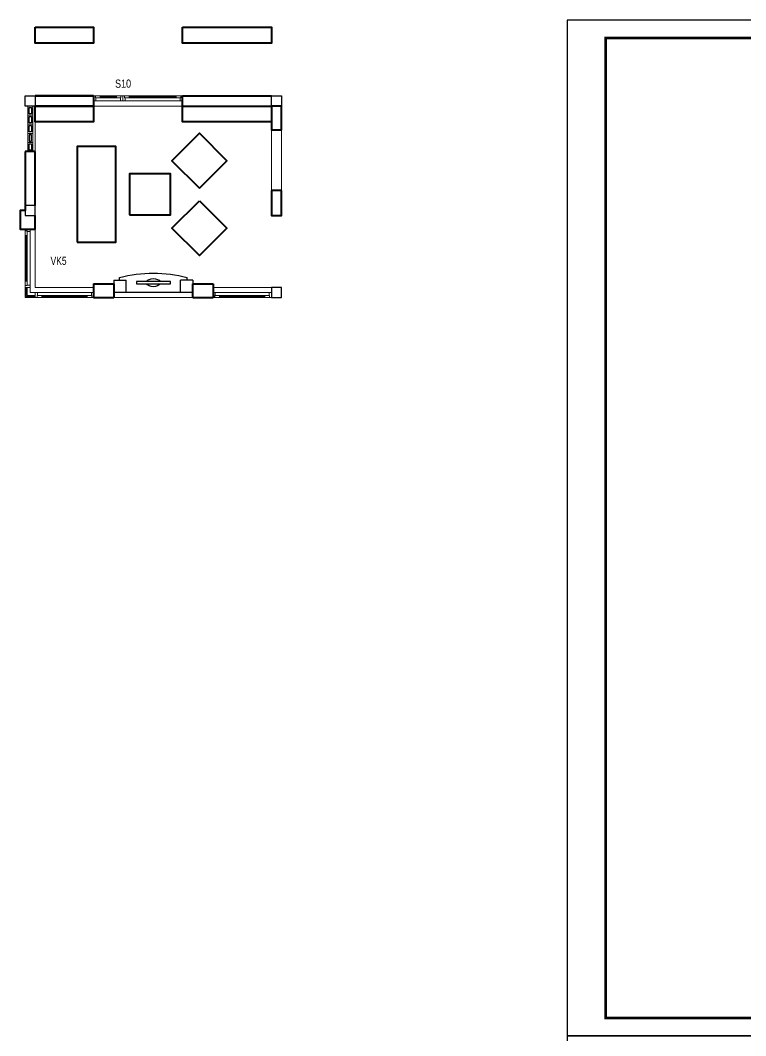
# Model space of a CAD drawing. Header units: millimetres. Extents: x -229618 to 2906, y -178063 to 96806.
# Drawn here: x -229618 to -213697, y -88822 to -66547 of the extents above; entities that cross this region are included whole.
import ezdxf
from ezdxf.enums import TextEntityAlignment as Align

# ---------------------------------------------------------------- set-up
doc = ezdxf.new("R2010")
doc.units = ezdxf.units.MM
doc.header["$LTSCALE"] = 200
doc.header["$MEASUREMENT"] = 0
doc.set_wipeout_variables(frame=1)
doc.layers.get('DEFPOINTS').update_dxf_attribs({"linetype": 'CONTINUOUS'})
for name, color, linetype, lineweight in [('cat', 1, 'CONTINUOUS', 40), ('nho', 252, 'CONTINUOUS', 15), ('thay', 7, 'CONTINUOUS', 18)]:
    doc.layers.add(name, color=color, linetype=linetype, lineweight=lineweight)
for name, color, linetype in [('COT', 2, 'CONTINUOUS'), ('KHUNGTEN', 7, 'CONTINUOUS'), ('NETTHAY', 252, 'CONTINUOUS'), ('NOITHAT', 99, 'CONTINUOUS'), ('TEXT', 33, 'CONTINUOUS'), ('thong ke cua', 7, 'CONTINUOUS')]:
    doc.layers.add(name, color=color, linetype=linetype)
doc.layers.add('in', color=203, linetype='CONTINUOUS', lineweight=5, plot=False)
doc.styles.add('T3', font='Vhavan_0.ttf', dxfattribs={"width": 0.8})

# ---------------------------------------------------------------- blocks, each defined once
blk = doc.blocks.new('KhungA3')
at = {"layer": 'DEFPOINTS', "color": 8}
blk.add_lwpolyline([(-3.74, 3.81), (416.31, 3.81), (416.31, 300.81), (-3.74, 300.81)], close=True, dxfattribs=at)
at = {"layer": 'KHUNGTEN', "color": 4, "const_width": 0.724}
blk.add_lwpolyline([(7.54, 8.99), (411.13, 8.99), (411.13, 295.64), (7.54, 295.64)], close=True, dxfattribs=at)
blk = doc.blocks.new('A$C683C62BB')
at = {"layer": 'NOITHAT', "linetype": 'Continuous'}
blk.add_lwpolyline([(1032, 370), (1032, 284), (-250, 284), (-250, 370)], close=True, dxfattribs=at)
for start_param, end_param in [(0.284761, 2.856832), (3.426353, 5.998425)]:
    blk.add_ellipse((391, 327), major_axis=(265, 0), ratio=0.577146, start_param=start_param, end_param=end_param, dxfattribs=at)
blk = doc.blocks.new('A$C3A57312A')
at = {"layer": 'NOITHAT'}
for p, q in [((140, 376), (140, 0)), ((140, 376), (516, 376)), ((316, 376), (316, 456)), ((516, 0), (516, 376)), ((2540, 376), (2164, 376)), ((2164, 0), (2164, 376)), ((2364, 376), (2364, 456)), ((2540, 376), (2540, 0)), ((140, 0), (2540, 0))]:
    blk.add_line(p, q, dxfattribs=at)
blk.add_arc((1340, -3519), 4104, 75.5513, 104.4487, dxfattribs=at)
at = {"layer": 'NETTHAY', "xscale": 0.8, "yscale": 0.8, "zscale": 0.8}
blk.add_blockref('A$C683C62BB', (1025, 35), dxfattribs=at)
blk = doc.blocks.new('kh cua')
at = {"ltscale": 600}
blk.add_wipeout([(0, 210), (-65, 200), (-124, 170), (-170, 124), (-200, 65), (-210, 0), (-200, -65), (-170, -124), (-124, -170), (-65, -200), (0, -210), (65, -200), (124, -170), (170, -124), (200, -65), (210, 0), (200, 65), (170, 124), (124, 170), (65, 200)], dxfattribs=at).dxf.layer = 'thong ke cua'
at = {"layer": 'thong ke cua', "color": 1, "style": 'T3', "width": 0.973787}
blk.add_attdef('AA', text='', height=180, rotation=0.3157, dxfattribs=at).set_placement((-171, -81), (180, -79), align=Align.FIT)

msp = doc.modelspace()

# ---------------------------------------------------------------- linework, layer by layer
at = {"layer": 'cat', "linetype": 'Continuous'}
for p, q in [((-229288.4, -68206.5), (-228008.4, -68206.5)), ((-228008.4, -68206.5), (-229288.4, -68206.5)), ((-228008.4, -68206.5), (-228008.4, -68426.5)), ((-226058.4, -68206.5), (-224108.4, -68206.5)), ((-226058.4, -68426.5), (-226058.4, -68206.5)), ((-223888.4, -68206.5), (-223888.4, -68206.5)), ((-228008.4, -68426.5), (-229288.4, -68426.5)), ((-228008.4, -68426.5), (-229288.4, -68426.5)), ((-226058.4, -68426.5), (-224108.4, -68426.5)), ((-223888.4, -68956.5), (-224108.4, -68956.5)), ((-229288.4, -69426.5), (-229508.4, -69426.5)), ((-229288.4, -70606.5), (-229288.4, -69426.5)), ((-223888.4, -70281.5), (-224108.4, -70281.5)), ((-228008.4, -72326.5), (-228008.4, -72626.5)), ((-228008.4, -72326.5), (-227568.4, -72326.5)), ((-227568.4, -72326.5), (-227568.4, -72626.5)), ((-225828.4, -72326.5), (-225388.4, -72326.5)), ((-225828.4, -72626.5), (-225828.4, -72326.5)), ((-225388.4, -72326.5), (-225388.4, -72626.5)), ((-228008.4, -72626.5), (-227568.4, -72626.5)), ((-225828.4, -72626.5), (-225388.4, -72626.5))]:
    msp.add_line(p, q, dxfattribs=at)
for points in [[(-229288.4, -66700.1), (-228008.4, -66700.1), (-228008.4, -67050.1), (-229288.4, -67050.1)], [(-226058.4, -66700.1), (-224108.4, -66700.1), (-224108.4, -67050.1), (-226058.4, -67050.1)], [(-229288.4, -68426.5), (-228008.4, -68426.5), (-228008.4, -68776.5), (-229288.4, -68776.5)], [(-226058.4, -68426.5), (-224108.4, -68426.5), (-224108.4, -68776.5), (-226058.4, -68776.5)], [(-225687.8, -70226.8), (-225086.8, -69625.8), (-225687.8, -69024.7), (-226288.8, -69625.8)], [(-228369.3, -71416.2), (-227519.3, -71416.2), (-227519.3, -69316.2), (-228369.3, -69316.2)], [(-227219.3, -70816.2), (-226319.3, -70816.2), (-226319.3, -69916.2), (-227219.3, -69916.2)], [(-225687.8, -70505.5), (-225086.8, -71106.6), (-225687.8, -71707.6), (-226288.8, -71106.6)]]:
    msp.add_lwpolyline(points, close=True, dxfattribs=at)
for points in [[(-223888.4, -68956.5), (-223888.4, -68426.5), (-224108.4, -68426.5), (-224108.4, -68956.5)], [(-229508.4, -69426.5), (-229508.4, -70716.5), (-229618.4, -70716.5), (-229618.4, -71126.5), (-229288.4, -71126.5), (-229288.4, -70826.5)], [(-224108.4, -70281.5), (-224108.4, -70826.5), (-223888.4, -70826.5), (-223888.4, -70281.5)]]:
    msp.add_lwpolyline(points, dxfattribs=at)
at = {"layer": 'COT', "linetype": 'Continuous'}
for points in [[(-229508.4, -68206.5), (-229288.4, -68206.5), (-229288.4, -68426.5), (-229508.4, -68426.5)], [(-223888.4, -68426.5), (-224108.4, -68426.5), (-224108.4, -68206.5), (-223888.4, -68206.5)], [(-229508.4, -70826.5), (-229288.4, -70826.5), (-229288.4, -70606.5), (-229508.4, -70606.5)], [(-224108.4, -72406.5), (-224108.4, -72626.5), (-223888.4, -72626.5), (-223888.4, -72406.5)]]:
    msp.add_lwpolyline(points, close=True, dxfattribs=at)
at = {"layer": 'in', "linetype": 'Continuous'}
msp.add_lwpolyline([(-217616.4, -88821.6), (-186113.1, -88821.6), (-186113.1, -66546.6), (-217616.4, -66546.6)], close=True, dxfattribs=at)
at = {"layer": 'nho', "linetype": 'Continuous'}
for p, q in [((-227958.4, -68316.5), (-227418.4, -68316.5)), ((-227368.4, -68316.5), (-227368.4, -68316.5)), ((-226108.4, -68316.5), (-227318.4, -68316.5)), ((-229488.4, -71266.5), (-229488.4, -72266.5)), ((-228148.4, -72606.5), (-229148.4, -72606.5)), ((-225388.4, -72516.5), (-224108.4, -72516.5)), ((-225248.4, -72606.5), (-224248.4, -72606.5))]:
    msp.add_line(p, q, dxfattribs=at)
for points in [[(-227958.4, -68246.5), (-227968.4, -68246.5), (-227968.4, -68206.5), (-228008.4, -68206.5), (-228008.4, -68316.5), (-227958.4, -68316.5)], [(-227868.4, -68246.5), (-227868.4, -68206.5), (-227968.4, -68206.5), (-227968.4, -68246.5)], [(-226198.4, -68246.5), (-226198.4, -68206.5), (-226098.4, -68206.5), (-226098.4, -68246.5)], [(-226108.4, -68246.5), (-226098.4, -68246.5), (-226098.4, -68206.5), (-226058.4, -68206.5), (-226058.4, -68316.5), (-226108.4, -68316.5)], [(-229453.4, -68426.5), (-229343.4, -68426.5), (-229343.4, -68626.5), (-229453.4, -68626.5)], [(-229453.4, -68626.5), (-229343.4, -68626.5), (-229343.4, -68826.5), (-229453.4, -68826.5)], [(-229453.4, -68826.5), (-229343.4, -68826.5), (-229343.4, -69026.5), (-229453.4, -69026.5)], [(-229453.4, -69226.5), (-229343.4, -69226.5), (-229343.4, -69026.5), (-229453.4, -69026.5)], [(-229453.4, -69226.5), (-229343.4, -69226.5), (-229343.4, -69426.5), (-229453.4, -69426.5)], [(-229468.4, -71176.5), (-229468.4, -71166.5), (-229508.4, -71166.5), (-229508.4, -71126.5), (-229398.4, -71126.5), (-229398.4, -71176.5)], [(-229468.4, -71166.5), (-229508.4, -71166.5), (-229508.4, -72366.5), (-229468.4, -72366.5)], [(-229468.4, -71166.5), (-229508.4, -71166.5), (-229508.4, -71266.5), (-229468.4, -71266.5)], [(-229468.4, -72266.5), (-229508.4, -72266.5), (-229508.4, -72366.5), (-229468.4, -72366.5)], [(-229468.4, -72356.5), (-229468.4, -72366.5), (-229508.4, -72366.5), (-229508.4, -72406.5), (-229398.4, -72406.5), (-229398.4, -72356.5)], [(-229238.4, -72586.5), (-229248.4, -72586.5), (-229248.4, -72626.5), (-229288.4, -72626.5), (-229288.4, -72516.5), (-229238.4, -72516.5)], [(-228048.4, -72586.5), (-228048.4, -72626.5), (-229248.4, -72626.5), (-229248.4, -72586.5)], [(-229148.4, -72626.5), (-229148.4, -72586.5), (-229248.4, -72586.5), (-229248.4, -72626.5)], [(-228048.4, -72586.5), (-228048.4, -72626.5), (-228148.4, -72626.5), (-228148.4, -72586.5)], [(-228058.4, -72586.5), (-228048.4, -72586.5), (-228048.4, -72626.5), (-228008.4, -72626.5), (-228008.4, -72516.5), (-228058.4, -72516.5)], [(-225338.4, -72586.5), (-225348.4, -72586.5), (-225348.4, -72626.5), (-225388.4, -72626.5), (-225388.4, -72516.5), (-225338.4, -72516.5)], [(-225348.4, -72586.5), (-225348.4, -72626.5), (-224148.4, -72626.5), (-224148.4, -72586.5)], [(-225348.4, -72586.5), (-225348.4, -72626.5), (-225248.4, -72626.5), (-225248.4, -72586.5)], [(-224248.4, -72626.5), (-224248.4, -72586.5), (-224148.4, -72586.5), (-224148.4, -72626.5)], [(-224158.4, -72586.5), (-224148.4, -72586.5), (-224148.4, -72626.5), (-224108.4, -72626.5), (-224108.4, -72516.5), (-224158.4, -72516.5)]]:
    msp.add_lwpolyline(points, close=True, dxfattribs=at)
for points in [[(-228008.4, -72516.5), (-229398.4, -72516.5), (-229398.4, -71126.5)], [(-229288.4, -72606.5), (-229488.4, -72606.5), (-229488.4, -72406.5)], [(-229288.4, -72586.5), (-229468.4, -72586.5), (-229468.4, -72406.5)]]:
    msp.add_lwpolyline(points, dxfattribs=at)
at = {"layer": 'TEXT', "linetype": 'Continuous'}
for points in [[(-229423.4, -68456.5), (-229373.4, -68456.5), (-229373.4, -68596.5), (-229423.4, -68596.5)], [(-229423.4, -68656.5), (-229373.4, -68656.5), (-229373.4, -68796.5), (-229423.4, -68796.5)], [(-229423.4, -68856.5), (-229373.4, -68856.5), (-229373.4, -68996.5), (-229423.4, -68996.5)], [(-229423.4, -69196.5), (-229373.4, -69196.5), (-229373.4, -69056.5), (-229423.4, -69056.5)], [(-229423.4, -69256.5), (-229373.4, -69256.5), (-229373.4, -69396.5), (-229423.4, -69396.5)]]:
    msp.add_lwpolyline(points, close=True, dxfattribs=at)
at = {"layer": 'thay', "linetype": 'Continuous'}
for p, q in [((-229288.4, -69426.5), (-229288.4, -68426.5)), ((-228008.4, -68426.5), (-226058.4, -68426.5)), ((-229508.4, -71126.5), (-229508.4, -72626.5)), ((-227568.4, -72516.5), (-225828.4, -72516.5)), ((-225388.4, -72406.5), (-224108.4, -72406.5)), ((-228008.4, -72626.5), (-229508.4, -72626.5)), ((-227568.4, -72626.5), (-225828.4, -72626.5))]:
    msp.add_line(p, q, dxfattribs=at)
for points in [[(-224108.4, -70281.5), (-224108.4, -68956.5)], [(-223888.4, -70281.5), (-223888.4, -68956.5)], [(-228008.4, -72406.5), (-229288.4, -72406.5), (-229288.4, -71126.5)]]:
    msp.add_lwpolyline(points, dxfattribs=at)

# ---------------------------------------------------------------- block references
at = {"layer": 'KHUNGTEN', "xscale": 75, "yscale": 75, "zscale": 75.00000000000009}
for p in [(-217336, -89107.6), (-217336, -111382.6)]:
    msp.add_blockref('KhungA3', p, dxfattribs=at)
at = {"layer": 'NOITHAT', "xscale": -0.7249340969137847, "yscale": 0.7249340969137847, "zscale": 0.7249340969107677}
msp.add_blockref('A$C3A57312A', (-225727.2, -72516.5), dxfattribs=at)
at = {"layer": 'thong ke cua'}
ref = msp.add_blockref('kh cua', (-227366.3, -67945.9), dxfattribs=at)
ref.add_attrib('AA', 's10', dxfattribs={"color": 1, "height": 180, "rotation": 0.31566, "style": 'T3', "width": 0.897423}).set_placement((-227537.7, -68026.7), (-227186.5, -68024.8), align=Align.FIT)

# ---------------------------------------------------------------- next in the draw order: linework, layer by layer
at = {"layer": 'nho', "linetype": 'Continuous'}
for p, q in [((-227508.4, -68226.5), (-227868.4, -68226.5)), ((-227228.4, -68226.5), (-226198.4, -68226.5))]:
    msp.add_line(p, q, dxfattribs=at)
for points in [[(-227408.4, -68246.5), (-227408.4, -68206.5), (-227968.4, -68206.5), (-227968.4, -68246.5)], [(-227408.4, -68246.5), (-227408.4, -68206.5), (-227508.4, -68206.5), (-227508.4, -68246.5)], [(-227418.4, -68246.5), (-227408.4, -68246.5), (-227408.4, -68206.5), (-227368.4, -68206.5), (-227368.4, -68316.5), (-227418.4, -68316.5)], [(-227318.4, -68246.5), (-227328.4, -68246.5), (-227328.4, -68206.5), (-227368.4, -68206.5), (-227368.4, -68316.5), (-227318.4, -68316.5)], [(-227328.4, -68246.5), (-227328.4, -68206.5), (-227228.4, -68206.5), (-227228.4, -68246.5)], [(-227328.4, -68246.5), (-227328.4, -68206.5), (-226098.4, -68206.5), (-226098.4, -68246.5)]]:
    msp.add_lwpolyline(points, close=True, dxfattribs=at)

# ---------------------------------------------------------------- next in the draw order: block references
at = {"layer": 'thong ke cua'}
ref = msp.add_blockref('kh cua', (-228781.8, -71835.2), dxfattribs=at)
ref.add_attrib('AA', 'vk5', dxfattribs={"color": 1, "height": 180, "rotation": 0.31566, "style": 'T3', "width": 0.780471}).set_placement((-228953.3, -71913.1), (-228602.1, -71911.2), align=Align.FIT)

doc.saveas('drawing.dxf')
